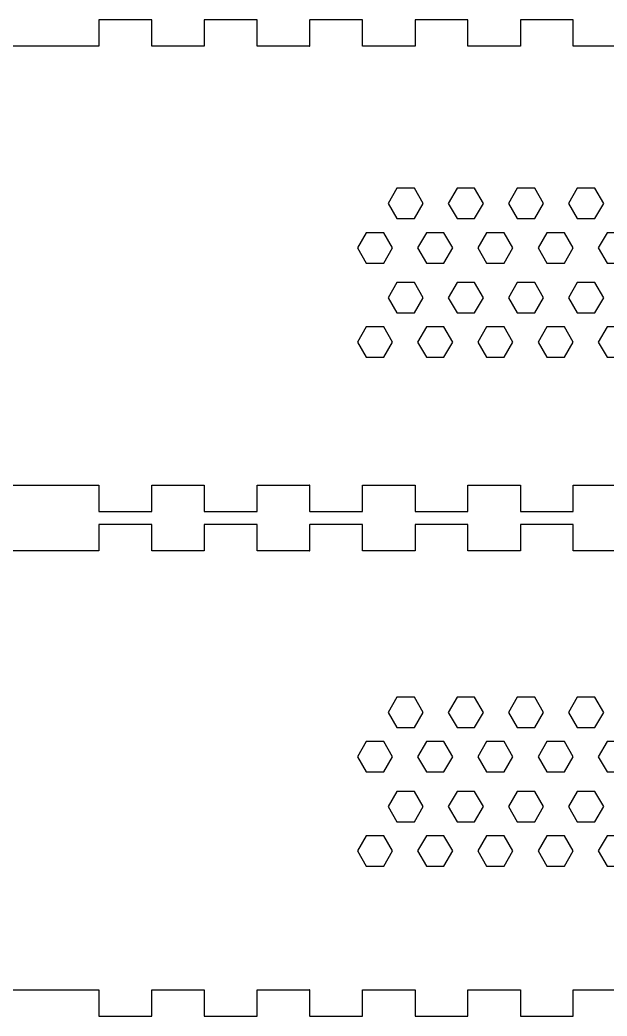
# Model space of a CAD drawing. Header units: millimetres. Extents: x 0 to 382, y -305 to 30.
# Drawn here: x 190.5 to 257.4, y -305.1 to -191.5 of the extents above; entities that cross this region are included whole.
import ezdxf

# ---------------------------------------------------------------- set-up
doc = ezdxf.new("R2010")
doc.units = ezdxf.units.MM
doc.header["$MEASUREMENT"] = 0
doc.layers.add('boite_babycare v9_Sketch1', color=7, linetype='Continuous')
doc.layers.add('boite_babycare v9_Sketch11', color=7, linetype='Continuous')

msp = doc.modelspace()

# ---------------------------------------------------------------- linework, layer by layer
at = {"layer": 'boite_babycare v9_Sketch1'}
for p, q in [((199.52, -191.53), (199.52, -194.52)), ((205.53, -191.52), (199.53, -191.52)), ((205.54, -194.52), (205.54, -191.53)), ((211.52, -191.53), (211.52, -194.52)), ((217.53, -191.52), (211.53, -191.52)), ((217.54, -194.52), (217.54, -191.53)), ((223.52, -191.53), (223.52, -194.52)), ((229.53, -191.52), (223.53, -191.52)), ((229.54, -194.52), (229.54, -191.53)), ((235.52, -191.53), (235.52, -194.52)), ((241.53, -191.52), (235.53, -191.52)), ((241.54, -194.52), (241.54, -191.53)), ((247.52, -191.53), (247.52, -194.52)), ((253.53, -191.52), (247.53, -191.52)), ((253.54, -194.52), (253.54, -191.53)), ((190.53, -194.52), (187.53, -194.52)), ((199.52, -194.52), (190.53, -194.52)), ((211.52, -194.52), (205.54, -194.52)), ((223.52, -194.52), (217.54, -194.52)), ((235.52, -194.52), (229.54, -194.52)), ((247.52, -194.52), (241.54, -194.52)), ((259.52, -194.52), (253.54, -194.52)), ((187.53, -244.54), (190.53, -244.54)), ((190.53, -244.54), (199.52, -244.54)), ((199.52, -244.54), (199.52, -247.53)), ((205.54, -247.53), (205.54, -244.54)), ((205.54, -244.54), (211.52, -244.54)), ((211.52, -244.54), (211.52, -247.53)), ((217.54, -247.53), (217.54, -244.54)), ((217.54, -244.54), (223.52, -244.54)), ((223.52, -244.54), (223.52, -247.53)), ((229.54, -244.54), (235.52, -244.54)), ((229.54, -247.53), (229.54, -244.54)), ((235.52, -244.54), (235.52, -247.53)), ((241.54, -244.54), (247.52, -244.54)), ((241.54, -247.53), (241.54, -244.54)), ((247.52, -244.54), (247.52, -247.53)), ((253.54, -244.54), (259.52, -244.54)), ((253.54, -247.53), (253.54, -244.54)), ((199.53, -247.54), (205.53, -247.54)), ((211.53, -247.54), (217.53, -247.54)), ((223.53, -247.54), (229.53, -247.54)), ((235.53, -247.54), (241.53, -247.54)), ((247.53, -247.54), (253.53, -247.54)), ((199.52, -249.05), (199.52, -252.04)), ((205.53, -249.04), (199.53, -249.04)), ((205.54, -252.04), (205.54, -249.05)), ((211.52, -249.05), (211.52, -252.04)), ((217.53, -249.04), (211.53, -249.04)), ((217.54, -252.04), (217.54, -249.05)), ((223.52, -249.05), (223.52, -252.04)), ((229.53, -249.04), (223.53, -249.04)), ((229.54, -252.04), (229.54, -249.05)), ((235.52, -249.05), (235.52, -252.04)), ((241.53, -249.04), (235.53, -249.04)), ((241.54, -252.04), (241.54, -249.05)), ((247.52, -249.05), (247.52, -252.04)), ((253.53, -249.04), (247.53, -249.04)), ((253.54, -252.04), (253.54, -249.05)), ((190.53, -252.04), (187.53, -252.04)), ((199.52, -252.04), (190.53, -252.04)), ((211.52, -252.04), (205.54, -252.04)), ((223.52, -252.04), (217.54, -252.04)), ((235.52, -252.04), (229.54, -252.04)), ((247.52, -252.04), (241.54, -252.04)), ((259.52, -252.04), (253.54, -252.04)), ((187.53, -302.06), (190.53, -302.06)), ((190.53, -302.06), (199.52, -302.06)), ((199.52, -302.06), (199.52, -305.05)), ((205.54, -302.06), (211.52, -302.06)), ((205.54, -305.05), (205.54, -302.06)), ((211.52, -302.06), (211.52, -305.05)), ((217.54, -305.05), (217.54, -302.06)), ((217.54, -302.06), (223.52, -302.06)), ((223.52, -302.06), (223.52, -305.05)), ((229.54, -305.05), (229.54, -302.06)), ((229.54, -302.06), (235.52, -302.06)), ((235.52, -302.06), (235.52, -305.05)), ((241.54, -302.06), (247.52, -302.06)), ((241.54, -305.05), (241.54, -302.06)), ((247.52, -302.06), (247.52, -305.05)), ((253.54, -305.05), (253.54, -302.06)), ((253.54, -302.06), (259.52, -302.06)), ((199.53, -305.06), (205.53, -305.06)), ((211.53, -305.06), (217.53, -305.06)), ((223.53, -305.06), (229.53, -305.06)), ((235.53, -305.06), (241.53, -305.06)), ((247.53, -305.06), (253.53, -305.06))]:
    msp.add_line(p, q, dxfattribs=at)
for points in [[(199.53, -191.52), (199.52, -191.52), (199.52, -191.52), (199.52, -191.53)], [(205.54, -191.53), (205.54, -191.52), (205.54, -191.52), (205.53, -191.52)], [(211.53, -191.52), (211.52, -191.52), (211.52, -191.52), (211.52, -191.53)], [(217.54, -191.53), (217.54, -191.52), (217.54, -191.52), (217.53, -191.52)], [(223.53, -191.52), (223.52, -191.52), (223.52, -191.52), (223.52, -191.53)], [(229.54, -191.53), (229.54, -191.52), (229.54, -191.52), (229.53, -191.52)], [(235.53, -191.52), (235.52, -191.52), (235.52, -191.52), (235.52, -191.53)], [(241.54, -191.53), (241.54, -191.52), (241.54, -191.52), (241.53, -191.52)], [(247.53, -191.52), (247.52, -191.52), (247.52, -191.52), (247.52, -191.53)], [(253.54, -191.53), (253.54, -191.52), (253.54, -191.52), (253.53, -191.52)], [(199.52, -194.52), (199.52, -194.53), (199.53, -194.52), (199.52, -194.52)], [(205.54, -194.52), (205.53, -194.52), (205.54, -194.53), (205.54, -194.52)], [(211.52, -194.52), (211.52, -194.53), (211.53, -194.52), (211.52, -194.52)], [(217.54, -194.52), (217.53, -194.52), (217.54, -194.53), (217.54, -194.52)], [(223.52, -194.52), (223.52, -194.53), (223.53, -194.52), (223.52, -194.52)], [(229.54, -194.52), (229.53, -194.52), (229.54, -194.53), (229.54, -194.52)], [(235.52, -194.52), (235.52, -194.53), (235.53, -194.52), (235.52, -194.52)], [(241.54, -194.52), (241.53, -194.52), (241.54, -194.53), (241.54, -194.52)], [(247.52, -194.52), (247.52, -194.53), (247.53, -194.52), (247.52, -194.52)], [(253.54, -194.52), (253.53, -194.52), (253.54, -194.53), (253.54, -194.52)], [(199.52, -244.54), (199.53, -244.54), (199.52, -244.53), (199.52, -244.54)], [(205.54, -244.54), (205.54, -244.53), (205.53, -244.54), (205.54, -244.54)], [(211.52, -244.54), (211.53, -244.54), (211.52, -244.53), (211.52, -244.54)], [(217.54, -244.54), (217.54, -244.53), (217.53, -244.54), (217.54, -244.54)], [(223.52, -244.54), (223.53, -244.54), (223.52, -244.53), (223.52, -244.54)], [(229.54, -244.54), (229.54, -244.53), (229.53, -244.54), (229.54, -244.54)], [(235.52, -244.54), (235.53, -244.54), (235.52, -244.53), (235.52, -244.54)], [(241.54, -244.54), (241.54, -244.53), (241.53, -244.54), (241.54, -244.54)], [(247.52, -244.54), (247.53, -244.54), (247.52, -244.53), (247.52, -244.54)], [(253.54, -244.54), (253.54, -244.53), (253.53, -244.54), (253.54, -244.54)], [(199.52, -247.53), (199.52, -247.54), (199.52, -247.54), (199.53, -247.54)], [(205.53, -247.54), (205.54, -247.54), (205.54, -247.54), (205.54, -247.53)], [(211.52, -247.53), (211.52, -247.54), (211.52, -247.54), (211.53, -247.54)], [(217.53, -247.54), (217.54, -247.54), (217.54, -247.54), (217.54, -247.53)], [(223.52, -247.53), (223.52, -247.54), (223.52, -247.54), (223.53, -247.54)], [(229.53, -247.54), (229.54, -247.54), (229.54, -247.54), (229.54, -247.53)], [(235.52, -247.53), (235.52, -247.54), (235.52, -247.54), (235.53, -247.54)], [(241.53, -247.54), (241.54, -247.54), (241.54, -247.54), (241.54, -247.53)], [(247.52, -247.53), (247.52, -247.54), (247.52, -247.54), (247.53, -247.54)], [(253.53, -247.54), (253.54, -247.54), (253.54, -247.54), (253.54, -247.53)], [(199.53, -249.04), (199.52, -249.04), (199.52, -249.04), (199.52, -249.05)], [(205.54, -249.05), (205.54, -249.04), (205.54, -249.04), (205.53, -249.04)], [(211.53, -249.04), (211.52, -249.04), (211.52, -249.04), (211.52, -249.05)], [(217.54, -249.05), (217.54, -249.04), (217.54, -249.04), (217.53, -249.04)], [(223.53, -249.04), (223.52, -249.04), (223.52, -249.04), (223.52, -249.05)], [(229.54, -249.05), (229.54, -249.04), (229.54, -249.04), (229.53, -249.04)], [(235.53, -249.04), (235.52, -249.04), (235.52, -249.04), (235.52, -249.05)], [(241.54, -249.05), (241.54, -249.04), (241.54, -249.04), (241.53, -249.04)], [(247.53, -249.04), (247.52, -249.04), (247.52, -249.04), (247.52, -249.05)], [(253.54, -249.05), (253.54, -249.04), (253.54, -249.04), (253.53, -249.04)], [(199.52, -252.04), (199.52, -252.05), (199.53, -252.04), (199.52, -252.04)], [(205.54, -252.04), (205.53, -252.04), (205.54, -252.05), (205.54, -252.04)], [(211.52, -252.04), (211.52, -252.05), (211.53, -252.04), (211.52, -252.04)], [(217.54, -252.04), (217.53, -252.04), (217.54, -252.05), (217.54, -252.04)], [(223.52, -252.04), (223.52, -252.05), (223.53, -252.04), (223.52, -252.04)], [(229.54, -252.04), (229.53, -252.04), (229.54, -252.05), (229.54, -252.04)], [(235.52, -252.04), (235.52, -252.05), (235.53, -252.04), (235.52, -252.04)], [(241.54, -252.04), (241.53, -252.04), (241.54, -252.05), (241.54, -252.04)], [(247.52, -252.04), (247.52, -252.05), (247.53, -252.04), (247.52, -252.04)], [(253.54, -252.04), (253.53, -252.04), (253.54, -252.05), (253.54, -252.04)], [(199.52, -302.06), (199.53, -302.06), (199.52, -302.05), (199.52, -302.06)], [(205.54, -302.06), (205.54, -302.05), (205.53, -302.06), (205.54, -302.06)], [(211.52, -302.06), (211.53, -302.06), (211.52, -302.05), (211.52, -302.06)], [(217.54, -302.06), (217.54, -302.05), (217.53, -302.06), (217.54, -302.06)], [(223.52, -302.06), (223.53, -302.06), (223.52, -302.05), (223.52, -302.06)], [(229.54, -302.06), (229.54, -302.05), (229.53, -302.06), (229.54, -302.06)], [(235.52, -302.06), (235.53, -302.06), (235.52, -302.05), (235.52, -302.06)], [(241.54, -302.06), (241.54, -302.05), (241.53, -302.06), (241.54, -302.06)], [(247.52, -302.06), (247.53, -302.06), (247.52, -302.05), (247.52, -302.06)], [(253.54, -302.06), (253.54, -302.05), (253.53, -302.06), (253.54, -302.06)], [(199.52, -305.05), (199.52, -305.06), (199.52, -305.06), (199.53, -305.06)], [(205.53, -305.06), (205.54, -305.06), (205.54, -305.06), (205.54, -305.05)], [(211.52, -305.05), (211.52, -305.06), (211.52, -305.06), (211.53, -305.06)], [(217.53, -305.06), (217.54, -305.06), (217.54, -305.06), (217.54, -305.05)], [(223.52, -305.05), (223.52, -305.06), (223.52, -305.06), (223.53, -305.06)], [(229.53, -305.06), (229.54, -305.06), (229.54, -305.06), (229.54, -305.05)], [(235.52, -305.05), (235.52, -305.06), (235.52, -305.06), (235.53, -305.06)], [(241.53, -305.06), (241.54, -305.06), (241.54, -305.06), (241.54, -305.05)], [(247.52, -305.05), (247.52, -305.06), (247.52, -305.06), (247.53, -305.06)], [(253.53, -305.06), (253.54, -305.06), (253.54, -305.06), (253.54, -305.05)]]:
    msp.add_open_spline(points, degree=3, dxfattribs=at)
at = {"layer": 'boite_babycare v9_Sketch11'}
for p, q in [((233.46, -210.71), (232.46, -212.44)), ((235.46, -210.71), (233.46, -210.71)), ((236.46, -212.44), (235.46, -210.71)), ((240.3, -210.71), (239.3, -212.44)), ((242.3, -210.71), (240.3, -210.71)), ((243.3, -212.44), (242.3, -210.71)), ((247.15, -210.71), (246.15, -212.44)), ((249.15, -210.71), (247.15, -210.71)), ((250.15, -212.44), (249.15, -210.71)), ((254, -210.71), (253, -212.44)), ((256, -210.71), (254, -210.71)), ((257, -212.44), (256, -210.71)), ((232.46, -212.44), (233.46, -214.17)), ((235.46, -214.17), (236.46, -212.44)), ((239.3, -212.44), (240.3, -214.17)), ((242.3, -214.17), (243.3, -212.44)), ((246.15, -212.44), (247.15, -214.17)), ((249.15, -214.17), (250.15, -212.44)), ((253, -212.44), (254, -214.17)), ((256, -214.17), (257, -212.44)), ((233.46, -214.17), (235.46, -214.17)), ((240.3, -214.17), (242.3, -214.17)), ((247.15, -214.17), (249.15, -214.17)), ((254, -214.17), (256, -214.17)), ((229.96, -215.77), (228.96, -217.51)), ((231.96, -215.77), (229.96, -215.77)), ((232.96, -217.51), (231.96, -215.77)), ((236.81, -215.77), (235.81, -217.51)), ((238.81, -215.77), (236.81, -215.77)), ((239.81, -217.51), (238.81, -215.77)), ((243.67, -215.77), (242.67, -217.51)), ((245.67, -215.77), (243.67, -215.77)), ((246.67, -217.51), (245.67, -215.77)), ((250.53, -215.77), (249.53, -217.51)), ((252.53, -215.77), (250.53, -215.77)), ((253.53, -217.51), (252.53, -215.77)), ((257.39, -215.77), (256.39, -217.51)), ((259.39, -215.77), (257.39, -215.77)), ((228.96, -217.51), (229.96, -219.24)), ((231.96, -219.24), (232.96, -217.51)), ((235.81, -217.51), (236.81, -219.24)), ((238.81, -219.24), (239.81, -217.51)), ((242.67, -217.51), (243.67, -219.24)), ((245.67, -219.24), (246.67, -217.51)), ((249.53, -217.51), (250.53, -219.24)), ((252.53, -219.24), (253.53, -217.51)), ((256.39, -217.51), (257.39, -219.24)), ((229.96, -219.24), (231.96, -219.24)), ((236.81, -219.24), (238.81, -219.24)), ((243.67, -219.24), (245.67, -219.24)), ((250.53, -219.24), (252.53, -219.24)), ((257.39, -219.24), (259.39, -219.24)), ((233.46, -221.46), (232.46, -223.19)), ((235.46, -221.46), (233.46, -221.46)), ((236.46, -223.19), (235.46, -221.46)), ((240.3, -221.46), (239.3, -223.19)), ((242.3, -221.46), (240.3, -221.46)), ((243.3, -223.19), (242.3, -221.46)), ((247.15, -221.46), (246.15, -223.19)), ((249.15, -221.46), (247.15, -221.46)), ((250.15, -223.19), (249.15, -221.46)), ((254, -221.46), (253, -223.19)), ((256, -221.46), (254, -221.46)), ((257, -223.19), (256, -221.46)), ((232.46, -223.19), (233.46, -224.92)), ((235.46, -224.92), (236.46, -223.19)), ((239.3, -223.19), (240.3, -224.92)), ((242.3, -224.92), (243.3, -223.19)), ((246.15, -223.19), (247.15, -224.92)), ((249.15, -224.92), (250.15, -223.19)), ((253, -223.19), (254, -224.92)), ((256, -224.92), (257, -223.19)), ((233.46, -224.92), (235.46, -224.92)), ((240.3, -224.92), (242.3, -224.92)), ((247.15, -224.92), (249.15, -224.92)), ((254, -224.92), (256, -224.92)), ((229.96, -226.5), (228.96, -228.23)), ((231.96, -226.5), (229.96, -226.5)), ((232.96, -228.23), (231.96, -226.5)), ((236.81, -226.5), (235.81, -228.23)), ((238.81, -226.5), (236.81, -226.5)), ((239.81, -228.23), (238.81, -226.5)), ((243.67, -226.5), (242.67, -228.23)), ((245.67, -226.5), (243.67, -226.5)), ((246.67, -228.23), (245.67, -226.5)), ((250.53, -226.5), (249.53, -228.23)), ((252.53, -226.5), (250.53, -226.5)), ((253.53, -228.23), (252.53, -226.5)), ((257.39, -226.5), (256.39, -228.23)), ((259.39, -226.5), (257.39, -226.5)), ((228.96, -228.23), (229.96, -229.96)), ((231.96, -229.96), (232.96, -228.23)), ((235.81, -228.23), (236.81, -229.96)), ((238.81, -229.96), (239.81, -228.23)), ((242.67, -228.23), (243.67, -229.96)), ((245.67, -229.96), (246.67, -228.23)), ((249.53, -228.23), (250.53, -229.96)), ((252.53, -229.96), (253.53, -228.23)), ((256.39, -228.23), (257.39, -229.96)), ((229.96, -229.96), (231.96, -229.96)), ((236.81, -229.96), (238.81, -229.96)), ((243.67, -229.96), (245.67, -229.96)), ((250.53, -229.96), (252.53, -229.96)), ((257.39, -229.96), (259.39, -229.96)), ((233.46, -268.71), (232.46, -270.44)), ((235.46, -268.71), (233.46, -268.71)), ((236.46, -270.44), (235.46, -268.71)), ((240.3, -268.71), (239.3, -270.44)), ((242.3, -268.71), (240.3, -268.71)), ((243.3, -270.44), (242.3, -268.71)), ((247.15, -268.71), (246.15, -270.44)), ((249.15, -268.71), (247.15, -268.71)), ((250.15, -270.44), (249.15, -268.71)), ((254, -268.71), (253, -270.44)), ((256, -268.71), (254, -268.71)), ((257, -270.44), (256, -268.71)), ((232.46, -270.44), (233.46, -272.17)), ((235.46, -272.17), (236.46, -270.44)), ((239.3, -270.44), (240.3, -272.17)), ((242.3, -272.17), (243.3, -270.44)), ((246.15, -270.44), (247.15, -272.17)), ((249.15, -272.17), (250.15, -270.44)), ((253, -270.44), (254, -272.17)), ((256, -272.17), (257, -270.44)), ((233.46, -272.17), (235.46, -272.17)), ((240.3, -272.17), (242.3, -272.17)), ((247.15, -272.17), (249.15, -272.17)), ((254, -272.17), (256, -272.17)), ((229.96, -273.77), (228.96, -275.51)), ((231.96, -273.77), (229.96, -273.77)), ((232.96, -275.51), (231.96, -273.77)), ((236.81, -273.77), (235.81, -275.51)), ((238.81, -273.77), (236.81, -273.77)), ((239.81, -275.51), (238.81, -273.77)), ((243.67, -273.77), (242.67, -275.51)), ((245.67, -273.77), (243.67, -273.77)), ((246.67, -275.51), (245.67, -273.77)), ((250.53, -273.77), (249.53, -275.51)), ((252.53, -273.77), (250.53, -273.77)), ((253.53, -275.51), (252.53, -273.77)), ((257.39, -273.77), (256.39, -275.51)), ((259.39, -273.77), (257.39, -273.77)), ((228.96, -275.51), (229.96, -277.24)), ((231.96, -277.24), (232.96, -275.51)), ((235.81, -275.51), (236.81, -277.24)), ((238.81, -277.24), (239.81, -275.51)), ((242.67, -275.51), (243.67, -277.24)), ((245.67, -277.24), (246.67, -275.51)), ((249.53, -275.51), (250.53, -277.24)), ((252.53, -277.24), (253.53, -275.51)), ((256.39, -275.51), (257.39, -277.24)), ((229.96, -277.24), (231.96, -277.24)), ((236.81, -277.24), (238.81, -277.24)), ((243.67, -277.24), (245.67, -277.24)), ((250.53, -277.24), (252.53, -277.24)), ((257.39, -277.24), (259.39, -277.24)), ((233.46, -279.46), (232.46, -281.19)), ((235.46, -279.46), (233.46, -279.46)), ((236.46, -281.19), (235.46, -279.46)), ((240.3, -279.46), (239.3, -281.19)), ((242.3, -279.46), (240.3, -279.46)), ((243.3, -281.19), (242.3, -279.46)), ((247.15, -279.46), (246.15, -281.19)), ((249.15, -279.46), (247.15, -279.46)), ((250.15, -281.19), (249.15, -279.46)), ((254, -279.46), (253, -281.19)), ((256, -279.46), (254, -279.46)), ((257, -281.19), (256, -279.46)), ((232.46, -281.19), (233.46, -282.92)), ((235.46, -282.92), (236.46, -281.19)), ((239.3, -281.19), (240.3, -282.92)), ((242.3, -282.92), (243.3, -281.19)), ((246.15, -281.19), (247.15, -282.92)), ((249.15, -282.92), (250.15, -281.19)), ((253, -281.19), (254, -282.92)), ((256, -282.92), (257, -281.19)), ((233.46, -282.92), (235.46, -282.92)), ((240.3, -282.92), (242.3, -282.92)), ((247.15, -282.92), (249.15, -282.92)), ((254, -282.92), (256, -282.92)), ((229.96, -284.5), (228.96, -286.23)), ((231.96, -284.5), (229.96, -284.5)), ((232.96, -286.23), (231.96, -284.5)), ((236.81, -284.5), (235.81, -286.23)), ((238.81, -284.5), (236.81, -284.5)), ((239.81, -286.23), (238.81, -284.5)), ((243.67, -284.5), (242.67, -286.23)), ((245.67, -284.5), (243.67, -284.5)), ((246.67, -286.23), (245.67, -284.5)), ((250.53, -284.5), (249.53, -286.23)), ((252.53, -284.5), (250.53, -284.5)), ((253.53, -286.23), (252.53, -284.5)), ((257.39, -284.5), (256.39, -286.23)), ((259.39, -284.5), (257.39, -284.5)), ((228.96, -286.23), (229.96, -287.96)), ((231.96, -287.96), (232.96, -286.23)), ((235.81, -286.23), (236.81, -287.96)), ((238.81, -287.96), (239.81, -286.23)), ((242.67, -286.23), (243.67, -287.96)), ((245.67, -287.96), (246.67, -286.23)), ((249.53, -286.23), (250.53, -287.96)), ((252.53, -287.96), (253.53, -286.23)), ((256.39, -286.23), (257.39, -287.96)), ((229.96, -287.96), (231.96, -287.96)), ((236.81, -287.96), (238.81, -287.96)), ((243.67, -287.96), (245.67, -287.96)), ((250.53, -287.96), (252.53, -287.96)), ((257.39, -287.96), (259.39, -287.96))]:
    msp.add_line(p, q, dxfattribs=at)

doc.saveas('drawing.dxf')
